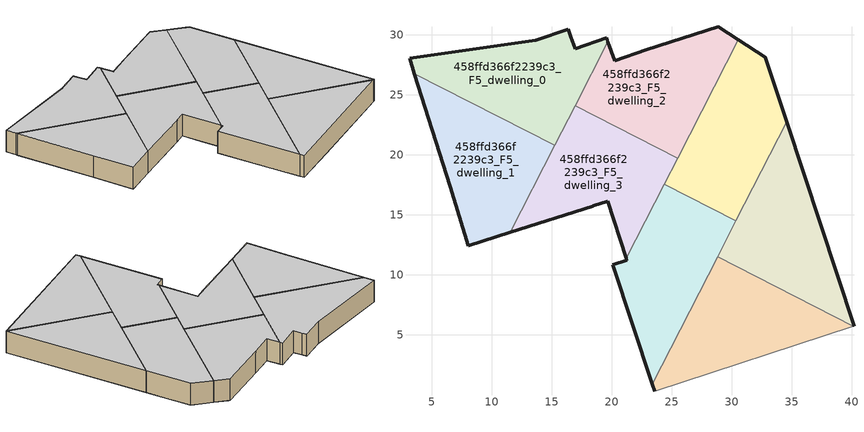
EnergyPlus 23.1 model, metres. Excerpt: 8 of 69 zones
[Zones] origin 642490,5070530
458ffd366f2239c3_F5_dwelling_0
 floor to 458ffd366f2239c3_F4_dwelling_0 (EU_floor_Construction): 14.39,21.22 18.57,29.39 16.97,28.84 16.57,29.84 16.37,30.44 13.67,29.54 3.16,28.04 3.57,26.76 z15
 floor to 458ffd366f2239c3_F4_dwelling_2 (EU_floor_Construction): 16.67,23.51 19.69,29.42 19.57,29.74 18.57,29.39 15.79,23.96 z15
 floor adiabatic (EU_floor_Construction): 15.27,20.78 16.67,23.51 16.66,23.51 z15
 floor to 458ffd366f2239c3_F4_dwelling_3 (EU_floor_Construction): 15.27,20.78 16.66,23.51 15.79,23.96 14.39,21.22 z15
 wall outside (EU_wall_Construction): 3.56,26.76 3.16,28.04 13.67,29.54 16.37,30.44 16.57,29.84 16.97,28.84 19.57,29.74 19.69,29.42 z15:18
 wall to 458ffd366f2239c3_F5_dwelling_1 (EU_wall_Construction): 15.27,20.78 3.56,26.76 z15:18
 wall to 458ffd366f2239c3_F5_dwelling_2 (EU_wall_Construction): 19.69,29.42 16.95,24.07 z15:18
 wall to 458ffd366f2239c3_F5_dwelling_3 (EU_wall_Construction): 16.95,24.07 15.27,20.78 z15:18
 ceiling to 458ffd366f2239c3_F6_dwelling_0 (EU_floor_Construction): 19.57,29.74 19.69,29.42 15.27,20.78 3.56,26.76 3.16,28.04 13.67,29.54 16.37,30.44 16.57,29.84 16.97,28.84 z18
458ffd366f2239c3_F5_dwelling_1
 floor to 458ffd366f2239c3_F4_dwelling_1 (EU_floor_Construction): 10.25,13.12 14.37,21.19 3.58,26.71 6.56,17.33 8.06,12.43 z15
 floor to 458ffd366f2239c3_F4_dwelling_0 (EU_floor_Construction): 14.37,21.19 14.39,21.22 3.57,26.76 3.58,26.71 z15
 floor to 458ffd366f2239c3_F4_dwelling_3 (EU_floor_Construction): 11.56,13.54 15.27,20.78 14.39,21.22 10.25,13.12 z15
 wall outside (EU_wall_Construction): 11.56,13.54 8.06,12.43 6.56,17.33 3.56,26.76 z15:18
 wall to 458ffd366f2239c3_F5_dwelling_3 (EU_wall_Construction): 15.27,20.78 11.56,13.54 z15:18
 ceiling to 458ffd366f2239c3_F6_dwelling_1 (EU_floor_Construction): 15.27,20.78 11.56,13.54 8.06,12.43 6.56,17.33 3.56,26.76 z18
458ffd366f2239c3_F5_dwelling_2
 floor to 458ffd366f2239c3_F4_dwelling_2 (EU_floor_Construction): 23.9,20.52 29.02,30.54 28.88,30.64 22.87,28.74 20.27,27.84 19.69,29.42 16.95,24.08 z15
 floor to 458ffd366f2239c3_F4_dwelling_4 (EU_floor_Construction): 25.49,19.71 30.54,29.57 29.02,30.54 23.9,20.52 z15
 wall outside (EU_wall_Construction): 19.69,29.42 20.27,27.84 22.87,28.74 28.88,30.64 30.54,29.57 z15:18
 wall to 458ffd366f2239c3_F5_dwelling_3 (EU_wall_Construction): 25.49,19.71 16.95,24.08 z15:18
 wall to 458ffd366f2239c3_F5_dwelling_4 (EU_wall_Construction): 30.54,29.57 25.49,19.71 z15:18
 ceiling to 458ffd366f2239c3_F6_dwelling_2 (EU_floor_Construction): 30.54,29.57 25.49,19.71 16.95,24.08 19.69,29.42 20.27,27.84 22.87,28.74 28.88,30.64 z18
458ffd366f2239c3_F5_dwelling_3
 floor to 458ffd366f2239c3_F4_dwelling_3 (EU_floor_Construction): 20.44,13.77 23.61,19.96 16.66,23.51 11.56,13.54 18.41,15.71 18.47,15.73 19.67,16.13 z15
 floor to 458ffd366f2239c3_F4_dwelling_5 (EU_floor_Construction): 21.22,11.36 25.18,19.1 23.58,19.91 20.44,13.77 z15
 floor to 458ffd366f2239c3_F4_dwelling_4 (EU_floor_Construction): 25.18,19.1 25.49,19.71 23.9,20.52 23.58,19.91 z15
 floor to 458ffd366f2239c3_F4_dwelling_2 (EU_floor_Construction): 23.61,19.96 23.9,20.52 16.95,24.07 16.67,23.51 z15
 wall outside (EU_wall_Construction): 21.22,11.36 19.67,16.13 18.47,15.73 18.41,15.71 11.56,13.54 z15:18
 wall to 458ffd366f2239c3_F5_dwelling_5 (EU_wall_Construction): 24.38,17.54 21.22,11.36 z15:18
 wall to 458ffd366f2239c3_F5_dwelling_4 (EU_wall_Construction): 25.49,19.71 24.38,17.54 z15:18
 ceiling to 458ffd366f2239c3_F6_dwelling_3 (EU_floor_Construction): 25.49,19.71 21.22,11.36 19.67,16.13 18.47,15.73 18.41,15.71 11.56,13.54 16.95,24.08 z18
458ffd366f2239c3_F5_dwelling_4
 floor to 458ffd366f2239c3_F4_dwelling_4 (EU_floor_Construction): 29.2,17.04 33.6,25.65 32.78,28.13 30.54,29.57 25.18,19.1 z15
 floor to 458ffd366f2239c3_F4_dwelling_6 (EU_floor_Construction): 30.35,14.49 34.56,22.72 33.6,25.65 28.4,15.48 z15
 floor to 458ffd366f2239c3_F4_dwelling_5 (EU_floor_Construction): 28.4,15.48 29.2,17.04 25.18,19.1 24.38,17.54 z15
 wall outside (EU_wall_Construction): 30.54,29.57 32.78,28.13 34.56,22.72 z15:18
 wall to 458ffd366f2239c3_F5_dwelling_5 (EU_wall_Construction): 30.35,14.49 24.38,17.54 z15:18
 wall to 458ffd366f2239c3_F5_dwelling_6 (EU_wall_Construction): 34.56,22.72 30.35,14.49 z15:18
 ceiling to 458ffd366f2239c3_F6_dwelling_4 (EU_floor_Construction): 32.78,28.13 34.56,22.72 30.35,14.49 24.38,17.54 30.54,29.57 z18
458ffd366f2239c3_F5_dwelling_5
 floor to 458ffd366f2239c3_F4_dwelling_5 (EU_floor_Construction): 22.41,3.78 28.4,15.48 24.38,17.54 21.22,11.36 21.27,11.22 20.07,10.83 z15
 floor to 458ffd366f2239c3_F4_dwelling_7 (EU_floor_Construction): 23.38,0.87 29.03,11.9 27.08,12.9 22.41,3.78 z15
 floor to 458ffd366f2239c3_F4_dwelling_6 (EU_floor_Construction): 29.03,11.9 30.35,14.49 28.4,15.48 27.08,12.9 z15
 wall outside (EU_wall_Construction): 23.38,0.87 20.07,10.83 21.27,11.22 21.22,11.36 z15:18
 wall to 458ffd366f2239c3_F5_dwelling_7 (EU_wall_Construction): 28.81,11.48 23.38,0.87 z15:18
 wall to 458ffd366f2239c3_F5_dwelling_6 (EU_wall_Construction): 30.35,14.49 28.81,11.48 z15:18
 ceiling to 458ffd366f2239c3_F6_dwelling_5 (EU_floor_Construction): 30.35,14.49 23.38,0.87 20.07,10.83 21.27,11.22 21.22,11.36 24.38,17.54 z18
458ffd366f2239c3_F5_dwelling_6
 floor to 458ffd366f2239c3_F4_dwelling_6 (EU_floor_Construction): 32.81,9.97 36.44,17.05 34.56,22.72 29.03,11.9 z15
 floor to 458ffd366f2239c3_F4_dwelling_8 (EU_floor_Construction): 40.18,5.72 36.44,17.05 32.6,9.54 40.12,5.7 z15
 floor to 458ffd366f2239c3_F4_dwelling_7 (EU_floor_Construction): 32.6,9.54 32.81,9.97 29.03,11.9 28.81,11.48 z15
 wall outside (EU_wall_Construction): 34.56,22.72 40.18,5.72 z15:18
 wall adiabatic (EU_wall_Construction): 40.18,5.72 40.12,5.7 z15:18
 wall to 458ffd366f2239c3_F5_dwelling_7 (EU_wall_Construction): 40.12,5.7 28.81,11.48 z15:18
 ceiling to 458ffd366f2239c3_F6_dwelling_6 (EU_floor_Construction): 34.56,22.72 40.18,5.72 40.12,5.7 28.81,11.48 z18
458ffd366f2239c3_F5_dwelling_7
 floor to 458ffd366f2239c3_F4_dwelling_7 (EU_floor_Construction): 28.74,2 32.6,9.54 28.81,11.48 23.38,0.87 23.56,0.32 z15
 floor to 458ffd366f2239c3_F4_dwelling_8 (EU_floor_Construction): 40.12,5.7 32.6,9.54 28.74,2 z15
 wall outside (EU_wall_Construction): 23.56,0.32 23.38,0.87 z15:18
 wall adiabatic (EU_wall_Construction): 40.12,5.7 23.56,0.32 z15:18
 ceiling to 458ffd366f2239c3_F6_dwelling_7 (EU_floor_Construction): 40.12,5.7 23.56,0.32 23.38,0.87 28.81,11.48 z18
[Building]
EU S2 Campaign: North Axis=0; Terrain=City; Solar Distribution=FullExterior
[Site:Location]
Lyon-Bron: Latitude=45.75; Longitude=5; Time Zone=1; Elevation=198
[SizingPeriod:WeatherFileDays]
AnnualSizingPeriod: Begin Month=1; Begin Day of Month=1; End Month=12; End Day of Month=31; Day of Week for Start Day=Monday; Use Weather File Daylight Saving Period=No; Use Weather File Rain and Snow Indicators=No
[MATERIAL]
EU_InternalMass_Material: Roughness=MediumRough; Thickness=0.1; Conductivity=1; Density=1800; Specific Heat=900; Thermal Absorptance=0.9; Solar Absorptance=0.7; Visible Absorptance=0.7
[MATERIAL:NOMASS] Roughness=MediumRough; Thermal Absorptance=0.9; Solar Absorptance=0.7; Visible Absorptance=0.7
Name | Thermal Resistance
EU_wall_NoMass | 1.97775
EU_floor_NoMass | 1.84812
[CONSTRUCTION]
EU_wall_Construction: EU_wall_NoMass
EU_floor_Construction: EU_floor_NoMass
EU_InternalMass_Construction: EU_InternalMass_Material
[ZONE] Type=1; Multiplier=1; Ceiling Height=autocalculate; Floor Area=autocalculate; Part of Total Floor Area=Yes
Name | Volume
458ffd366f2239c3_F5_dwelling_0 | 242.294
458ffd366f2239c3_F5_dwelling_1 | 242.283
458ffd366f2239c3_F5_dwelling_2 | 241.369
458ffd366f2239c3_F5_dwelling_3 | 241.368
458ffd366f2239c3_F5_dwelling_4 | 243.221
458ffd366f2239c3_F5_dwelling_5 | 243.209
458ffd366f2239c3_F5_dwelling_6 | 242.273
458ffd366f2239c3_F5_dwelling_7 | 242.29
[INTERNALMASS] Construction=EU_InternalMass_Construction
Name | Zone or ZoneList | Surface Area
458ffd366f2239c3_F5_dwelling_0_EU_InternalMass | 458ffd366f2239c3_F5_dwelling_0 | 80.7643
458ffd366f2239c3_F5_dwelling_1_EU_InternalMass | 458ffd366f2239c3_F5_dwelling_1 | 80.7607
458ffd366f2239c3_F5_dwelling_2_EU_InternalMass | 458ffd366f2239c3_F5_dwelling_2 | 80.4559
458ffd366f2239c3_F5_dwelling_3_EU_InternalMass | 458ffd366f2239c3_F5_dwelling_3 | 80.4562
458ffd366f2239c3_F5_dwelling_4_EU_InternalMass | 458ffd366f2239c3_F5_dwelling_4 | 81.0748
458ffd366f2239c3_F5_dwelling_5_EU_InternalMass | 458ffd366f2239c3_F5_dwelling_5 | 81.068
458ffd366f2239c3_F5_dwelling_6_EU_InternalMass | 458ffd366f2239c3_F5_dwelling_6 | 80.7634
458ffd366f2239c3_F5_dwelling_7_EU_InternalMass | 458ffd366f2239c3_F5_dwelling_7 | 80.7621
[OTHEREQUIPMENT] Fuel Type=Electricity; Design Level Calculation Method=Watts/Area; Power per Zone Floor Area=1; Fraction Latent=0; Fraction Radiant=0; Fraction Lost=0; Carbon Dioxide Generation Rate=0; EndUse Subcategory=EU_Step8_InternalGains
Name | Zone or ZoneList or Space or SpaceList | Schedule
EU_Step8_InternalGain_458ffd366f2239c3_F5_dwelling_0_f000 | 458ffd366f2239c3_F5_dwelling_0 | EU_Step8_GainSchedule_458ffd366f2239c3_F5_dwelling_0_f000
EU_Step8_InternalGain_458ffd366f2239c3_F5_dwelling_1_f000 | 458ffd366f2239c3_F5_dwelling_1 | EU_Step8_GainSchedule_458ffd366f2239c3_F5_dwelling_1_f000
EU_Step8_InternalGain_458ffd366f2239c3_F5_dwelling_2_f000 | 458ffd366f2239c3_F5_dwelling_2 | EU_Step8_GainSchedule_458ffd366f2239c3_F5_dwelling_2_f000
EU_Step8_InternalGain_458ffd366f2239c3_F5_dwelling_3_f000 | 458ffd366f2239c3_F5_dwelling_3 | EU_Step8_GainSchedule_458ffd366f2239c3_F5_dwelling_3_f000
EU_Step8_InternalGain_458ffd366f2239c3_F5_dwelling_4_f000 | 458ffd366f2239c3_F5_dwelling_4 | EU_Step8_GainSchedule_458ffd366f2239c3_F5_dwelling_4_f000
EU_Step8_InternalGain_458ffd366f2239c3_F5_dwelling_5_f000 | 458ffd366f2239c3_F5_dwelling_5 | EU_Step8_GainSchedule_458ffd366f2239c3_F5_dwelling_5_f000
EU_Step8_InternalGain_458ffd366f2239c3_F5_dwelling_6_f000 | 458ffd366f2239c3_F5_dwelling_6 | EU_Step8_GainSchedule_458ffd366f2239c3_F5_dwelling_6_f000
EU_Step8_InternalGain_458ffd366f2239c3_F5_dwelling_7_f000 | 458ffd366f2239c3_F5_dwelling_7 | EU_Step8_GainSchedule_458ffd366f2239c3_F5_dwelling_7_f000
[ZONEVENTILATION:DESIGNFLOWRATE] Schedule=EU_AlwaysOn; Design Flow Rate Calculation Method=AirChanges/Hour; Air Changes per Hour=0.759424; Ventilation Type=Natural; Fan Pressure Rise=0; Fan Total Efficiency=1; Constant Term Coefficient=1; Temperature Term Coefficient=0; Velocity Term Coefficient=0; Velocity Squared Term Coefficient=0; Minimum Indoor Temperature=-100; Maximum Indoor Temperature=100; Delta Temperature=-100; Minimum Outdoor Temperature=-100; Maximum Outdoor Temperature=100; Maximum Wind Speed=40
Name | Zone or ZoneList or Space or SpaceList
EU_ConstantAir_458ffd366f2239c3_F5_dwelling_0 | 458ffd366f2239c3_F5_dwelling_0
EU_ConstantAir_458ffd366f2239c3_F5_dwelling_1 | 458ffd366f2239c3_F5_dwelling_1
EU_ConstantAir_458ffd366f2239c3_F5_dwelling_2 | 458ffd366f2239c3_F5_dwelling_2
EU_ConstantAir_458ffd366f2239c3_F5_dwelling_3 | 458ffd366f2239c3_F5_dwelling_3
EU_ConstantAir_458ffd366f2239c3_F5_dwelling_4 | 458ffd366f2239c3_F5_dwelling_4
EU_ConstantAir_458ffd366f2239c3_F5_dwelling_5 | 458ffd366f2239c3_F5_dwelling_5
EU_ConstantAir_458ffd366f2239c3_F5_dwelling_6 | 458ffd366f2239c3_F5_dwelling_6
EU_ConstantAir_458ffd366f2239c3_F5_dwelling_7 | 458ffd366f2239c3_F5_dwelling_7
[HVACTEMPLATE:ZONE:IDEALLOADSAIRSYSTEM] System Availability Schedule=EU_AlwaysOn; Maximum Heating Supply Air Temperature=50; Minimum Cooling Supply Air Temperature=13; Maximum Heating Supply Air Humidity Ratio=0.0156; Minimum Cooling Supply Air Humidity Ratio=0.0077; Heating Limit=NoLimit; Cooling Limit=NoLimit; Heating Availability Schedule=EU_AlwaysOn; Cooling Availability Schedule=EU_CoolingOff; Dehumidification Control Type=ConstantSensibleHeatRatio; Cooling Sensible Heat Ratio=0.7; Dehumidification Setpoint=60; Humidification Control Type=None; Humidification Setpoint=30; Outdoor Air Method=None; Outdoor Air Flow Rate per Person=0.00944; Outdoor Air Flow Rate per Zone Floor Area=0; Outdoor Air Flow Rate per Zone=0; Demand Controlled Ventilation Type=None; Outdoor Air Economizer Type=NoEconomizer; Heat Recovery Type=None; Sensible Heat Recovery Effectiveness=0.7; Latent Heat Recovery Effectiveness=0.65
Name | Template Thermostat
458ffd366f2239c3_F5_dwelling_0 | EU_HeatOnly_458ffd366f2239c3_F5_dwelling_0
458ffd366f2239c3_F5_dwelling_1 | EU_HeatOnly_458ffd366f2239c3_F5_dwelling_1
458ffd366f2239c3_F5_dwelling_2 | EU_HeatOnly_458ffd366f2239c3_F5_dwelling_2
458ffd366f2239c3_F5_dwelling_3 | EU_HeatOnly_458ffd366f2239c3_F5_dwelling_3
458ffd366f2239c3_F5_dwelling_4 | EU_HeatOnly_458ffd366f2239c3_F5_dwelling_4
458ffd366f2239c3_F5_dwelling_5 | EU_HeatOnly_458ffd366f2239c3_F5_dwelling_5
458ffd366f2239c3_F5_dwelling_6 | EU_HeatOnly_458ffd366f2239c3_F5_dwelling_6
458ffd366f2239c3_F5_dwelling_7 | EU_HeatOnly_458ffd366f2239c3_F5_dwelling_7
[SIZING:ZONE] Zone Cooling Design Supply Air Temperature Input Method=SupplyAirTemperature; Zone Cooling Design Supply Air Temperature=13; Zone Heating Design Supply Air Temperature Input Method=SupplyAirTemperature; Zone Heating Design Supply Air Temperature=50; Zone Cooling Design Supply Air Humidity Ratio=0.008; Zone Heating Design Supply Air Humidity Ratio=0.008; Cooling Design Air Flow Method=DesignDay; Cooling Design Air Flow Rate=0; Cooling Minimum Air Flow per Zone Floor Area=0.000762; Cooling Minimum Air Flow=0; Cooling Minimum Air Flow Fraction=0.2; Heating Design Air Flow Method=DesignDay; Heating Design Air Flow Rate=0; Heating Maximum Air Flow per Zone Floor Area=0.002032; Heating Maximum Air Flow=0.141576; Heating Maximum Air Flow Fraction=0.3; Account for Dedicated Outdoor Air System=No; Dedicated Outdoor Air System Control Strategy=NeutralSupplyAir; Dedicated Outdoor Air Low Setpoint Temperature for Design=autosize; Dedicated Outdoor Air High Setpoint Temperature for Design=autosize; Zone Load Sizing Method=Sensible Load Only No Latent Load; Zone Latent Cooling Design Supply Air Humidity Ratio Input Method=HumidityRatioDifference; Zone Cooling Design Supply Air Humidity Ratio Difference=0.005; Zone Latent Heating Design Supply Air Humidity Ratio Input Method=HumidityRatioDifference; Zone Humidification Design Supply Air Humidity Ratio Difference=0.005
458ffd366f2239c3_F5_dwelling_0; 458ffd366f2239c3_F5_dwelling_1; 458ffd366f2239c3_F5_dwelling_2; 458ffd366f2239c3_F5_dwelling_3; 458ffd366f2239c3_F5_dwelling_4; 458ffd366f2239c3_F5_dwelling_5; 458ffd366f2239c3_F5_dwelling_6; 458ffd366f2239c3_F5_dwelling_7
[SCHEDULE:CONSTANT]
Name | Hourly Value
EU_AlwaysOn | 1
EU_CoolingOff | 0
[SCHEDULE:FILE] Column Number=1; Rows to Skip at Top=0; Number of Hours of Data=8760; Column Separator=Comma; Interpolate to Timestep=No; Minutes per Item=60; Adjust Schedule for Daylight Savings=Yes
Name | File
EU_Step8_GainSchedule_458ffd366f2239c3_F5_dwelling_0_f000 | ../../schedules/458ffd366f2239c3/458ffd366f2239c3_F5_dwelling_0_f000_gain.csv
EU_Step8_GainSchedule_458ffd366f2239c3_F5_dwelling_1_f000 | ../../schedules/458ffd366f2239c3/458ffd366f2239c3_F5_dwelling_1_f000_gain.csv
EU_Step8_GainSchedule_458ffd366f2239c3_F5_dwelling_2_f000 | ../../schedules/458ffd366f2239c3/458ffd366f2239c3_F5_dwelling_2_f000_gain.csv
EU_Step8_GainSchedule_458ffd366f2239c3_F5_dwelling_3_f000 | ../../schedules/458ffd366f2239c3/458ffd366f2239c3_F5_dwelling_3_f000_gain.csv
EU_Step8_GainSchedule_458ffd366f2239c3_F5_dwelling_4_f000 | ../../schedules/458ffd366f2239c3/458ffd366f2239c3_F5_dwelling_4_f000_gain.csv
EU_Step8_GainSchedule_458ffd366f2239c3_F5_dwelling_5_f000 | ../../schedules/458ffd366f2239c3/458ffd366f2239c3_F5_dwelling_5_f000_gain.csv
EU_Step8_GainSchedule_458ffd366f2239c3_F5_dwelling_6_f000 | ../../schedules/458ffd366f2239c3/458ffd366f2239c3_F5_dwelling_6_f000_gain.csv
EU_Step8_GainSchedule_458ffd366f2239c3_F5_dwelling_7_f000 | ../../schedules/458ffd366f2239c3/458ffd366f2239c3_F5_dwelling_7_f000_gain.csv
